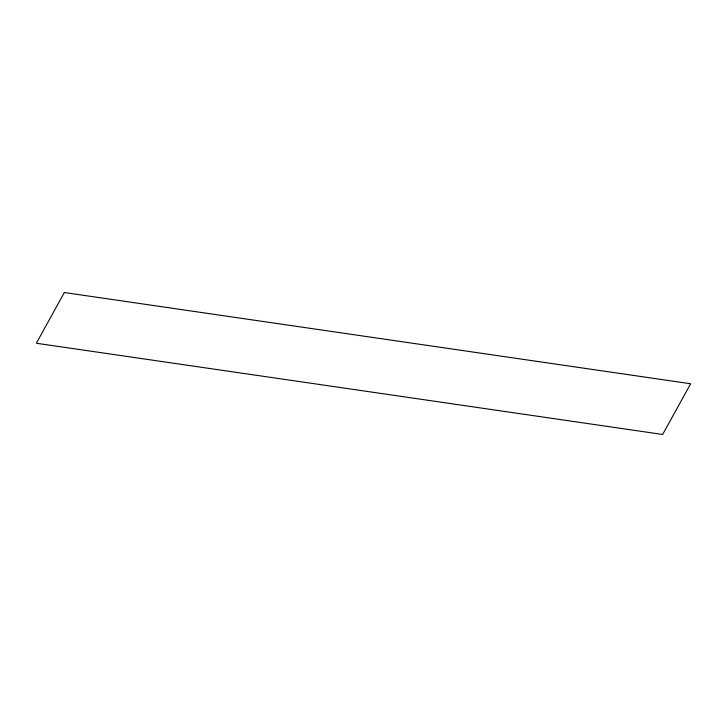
<?xml version="1.0" encoding="UTF-8"?>
<svg xmlns="http://www.w3.org/2000/svg" width="727" height="727" viewBox="0 0 727 727"><rect width="100%" height="100%" fill="white"/><g stroke="black" fill="none" stroke-linecap="round" stroke-linejoin="round"><path stroke-width="1.09" d="M64.349 292.527L36.35 343.244L662.651 434.473L690.65 383.756L64.349 292.527"/></g></svg>
